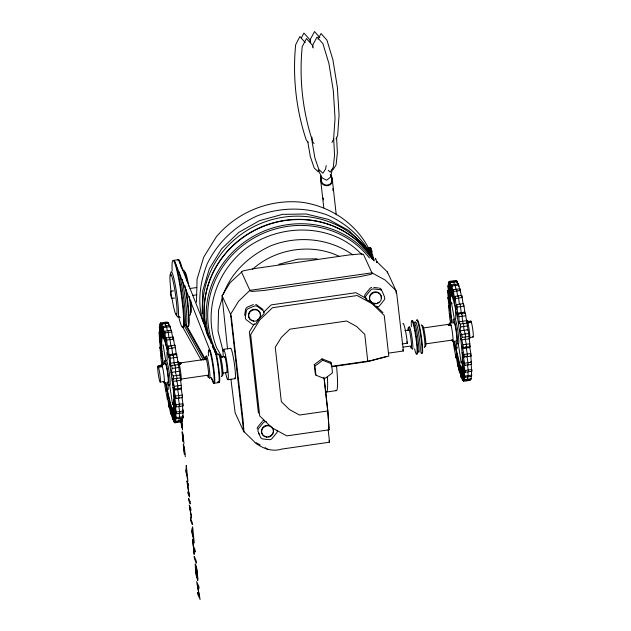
<?xml version="1.0" encoding="UTF-8"?>
<svg xmlns="http://www.w3.org/2000/svg" width="631" height="631" viewBox="0 0 631 631"><rect width="100%" height="100%" fill="white"/><g stroke="black" fill="none" stroke-linecap="round" stroke-linejoin="round"><path stroke-width="0.95" d="M170.914 329.839L169.739 325.43L163.05 326.393L164.478 335.676L164.652 331.236L171.348 330.273L172.768 338.098M459.526 288.32L458.358 283.918L451.662 284.881L453.09 294.156L453.271 289.724L459.96 288.761L461.229 295.213M182.824 404.55L183.006 405.93L176.309 406.892L174.976 403.824L176.514 413.747L183.203 412.784L182.43 405.417M470.947 361.224L471.617 364.418L464.929 365.381L463.596 362.312L465.126 372.235L471.814 371.273L471.041 363.898M167.223 321.96L160.534 322.922L160.747 329.824L159.919 323.806L160.211 332.143L159.367 326.866L159.99 336.244L159.186 331.93L159.28 335.921L160.053 341.978L159.422 339.77L159.383 338.784L160.503 349.14L159.935 347.657L159.951 347.129L161.244 360.758L162.096 364.339M162.861 364.781C162.206 355.458 159.99 345.764 161.938 336.52L163.161 336.355L162.419 336.449C160.471 345.701 162.688 355.387 163.342 364.718M182.911 413.305L183.022 417.856L176.333 418.818L175.087 409.527L176.514 413.747M456.584 281.852L456.118 280.409L449.146 281.41L449.367 288.312L448.531 282.286L448.341 282.933L448.822 290.631L447.978 285.346L448.602 294.724L447.797 290.418L447.892 294.401L448.712 300.427L448.034 298.258L447.994 297.272L449.114 307.628L448.546 306.138L448.562 305.617L449.856 319.239L450.708 322.827M451.37 294.685L451.031 294.929C449.083 304.181 451.299 313.875 451.954 323.198M471.523 371.793L471.633 376.336L464.944 377.306L463.706 368.015L465.126 372.235M164.699 382.481L164.896 386.148L167.491 399.597L167.325 399.107L167.46 397.53L169.297 407.784L169.053 406.837L169.045 404.55L170.015 410.584L171.04 414.441L170.599 410.095L172.642 419.284L171.971 413.991L173.675 421.524L174.038 422.1L173.146 416.097L174.882 422.794L181.854 421.792L181.894 420.278M453.31 340.961L453.508 344.629L456.103 358.077L455.945 357.588L456.071 356.01L457.909 366.264L457.664 365.317L457.656 363.03L458.627 369.072L459.652 372.929L459.218 368.583L461.261 377.772L460.583 372.479L462.286 380.012L462.649 380.58L461.758 374.577L463.493 381.282L470.466 380.28L470.505 378.766M196.486 302.146L197.053 279.281L203.742 257.093L216.354 236.775C236.822 212.45 268.648 199.246 300.332 202.117L300.806 202.117C331.654 206.045 359.11 225.417 371.493 254.19M202.165 313.544L202.732 290.781L209.389 268.696L221.678 248.78L238.763 232.397L259.483 220.661L282.42 214.382L306.003 213.972L328.648 219.47L348.793 230.496L365.073 246.295M164.652 331.236L165.985 341.197L166.403 337.9L173.091 336.938L173.344 340.172M176.309 406.892L174.574 396.623L175.741 398.547L182.438 397.585L182.327 396.86M453.271 289.724L454.596 299.678L455.014 296.381L461.703 295.418L461.916 296.791M464.929 365.381L463.186 355.111L464.361 357.036L471.049 356.073L470.497 354.062L471.617 364.418M175.741 398.547L173.817 388.42L174.298 389.13L181.523 388.12L179.882 374.088L176.688 354.48L169.376 355.561L169.203 356.341L168.209 346.088L174.897 345.125L174.992 345.843M464.361 357.036L462.428 346.908L462.909 347.61L470.134 346.6L468.502 332.576L465.307 312.96L457.988 314.041L457.814 314.822L456.82 304.568L463.509 303.606L463.469 305.538M169.526 326.44L168.351 322.622L161.654 323.585L161.93 329.674L160.534 322.922M457.988 283.942L456.962 281.103L450.266 282.065L450.55 288.162L449.146 281.41M166.403 337.9L167.625 348.241L168.209 346.088M455.014 296.381L456.237 306.721L456.82 304.568M310.152 41.551L310.618 38.814L314.522 31.55L319.822 37.544M312.668 47.025L313.134 44.288L317.038 37.024L322.93 43.689L328.885 63.337L333.326 90.714L335.045 118.486L333.594 139.199L331.961 142.472M166.221 391.117L166.434 388.191L165.472 382.78M173.28 409.432L172.429 408.722L170.804 404.747L166.915 388.12L166.434 388.191L170.315 404.818L171.947 408.793L173.146 409.251C175.757 391.094 169.865 372.692 168.863 354.654L176.167 353.605L176.514 355.285L176.688 354.48M179.677 418.337L179.251 413.833M454.833 349.598L455.046 346.671L454.083 341.268M468.289 376.825L467.871 372.314M456.797 348.904L456.962 347.224M172.768 403.012L172.602 404.684L169.794 385.912M461.379 361.5L461.214 363.164L458.406 344.4M326.18 165.551L325.651 168.966L322.827 173.225L318.805 169.392L314.885 157.9L312.132 141.833L311.88 137.03M182.659 417.911L182.469 420.916L175.781 421.879L174.874 413.628L176.333 418.818M471.27 376.391L471.081 379.397L464.392 380.359L463.485 372.109L464.944 377.306M241.389 271.843L250.215 291.033L252.297 291.435L264.105 290.441L359.567 276.709L370.76 274.398L372.235 273.483L363.409 254.293L361.326 253.891L349.527 254.885L254.064 268.617L242.872 270.928L230.141 282.633L222.049 295.742L227.546 349.061M387.284 273.01L387.395 271.961L376.675 261.55M163.05 326.393L163.106 331.772L161.654 323.585M451.662 284.881L451.725 290.26L450.266 282.065M320.698 175.931L320.635 179.661L323.774 207.796M321.218 176.191L321.479 182.501M186.311 469.204L186.074 470.963L186.902 475.056M372.598 254.719L373.804 260.177M244.631 315.366L245.569 309.576A3.486 3.297 -24.7 0 1 247.738 306.895L253.378 304.568M462.665 366.311L462.255 366.051L461.758 367.739L461.016 367.826L459.51 365.002L455.046 346.671L455.527 346.6L459.991 364.931L461.04 367.21L462.239 367.668L461.758 367.739L463.493 381.282M169.999 355.442L170.717 365.16L171.695 365.562L178.392 364.6M458.611 313.93L459.329 323.648L460.307 324.042L467.003 323.08M172.855 355.813L173.344 354.961L174.274 364.3L175.039 365.081L175.489 367.976L175.647 373.371L176.57 375.516L176.956 378.419L176.443 379.365L177.863 385.809L177.855 388.609M461.474 314.301L461.955 313.441L462.389 319.751L462.98 323.119L463.659 323.561L463.809 328.759L465.181 333.996L465.575 336.907L465.055 337.845L466.79 347.082L466.08 346.38M330.581 176.601L332.529 168.777M171.34 346.364L171.553 345.607L172.776 355.568M173.549 290.859L170.646 291.27L170.772 294.716L171.64 298.447L174.542 298.029M171.64 298.447L170.646 291.27M169.92 364.828L170.378 363.29L177.69 362.241M179.125 421.398L178.983 418.282M376.849 261.999L376.967 261.597L377.22 262.149M467.737 379.878L467.595 376.762M222.443 297.367L218.547 310.294L218.026 331.22L223.129 351.333M223.279 294.598C231.009 272.387 249.663 255.5 270.715 245.83C297.619 235.245 329.051 238.076 352.824 254.869M192.487 530.371L192.061 531.728L193.078 536.224M171.695 365.562L172.145 368.457L171.545 370.799L172.082 374.317L173.225 375.997L173.612 378.9L172.791 379.894L174.834 389.082M460.307 324.042L460.756 326.945L460.157 329.279L460.693 332.805L461.837 334.477L462.223 337.388L461.403 338.374L463.446 347.563M173.904 408.533L173.146 409.251L174.882 422.794M174.219 416.208L175.781 421.879M462.831 374.688L464.392 380.359M301.334 37.915L303.937 33.072L309.829 39.729L310.681 42.537M318.032 39.177L321.069 33.53L326.961 40.187L332.916 59.835L337.356 87.212L339.076 114.984L337.624 135.704L335.992 138.978M254.435 323.648L249.355 331.874L258.434 413.124M258.655 319.286L256.21 323.261A2.769 2.619 -24.7 0 1 252.148 324.097L246.618 320.02A3.486 3.297 -24.7 0 1 245.372 316.967L246.303 311.178A3.486 3.297 -24.7 0 1 248.472 308.496L254.112 306.169A3.486 3.305 -24.7 0 1 257.527 306.54L263.064 310.618A2.619 2.477 -24.7 0 1 263.23 314.577L259.144 318.497A6.042 5.718 -24.7 0 0 260.169 316.399M319.191 170.425L318.245 171.837L314.222 168.004L310.31 156.52L307.715 141.399M333.05 169.707L336.102 164.857L337.372 152.623L336.56 137.25M261.881 421.934L257.976 426.761A3.486 3.305 -24.7 0 0 257.211 428.946M252.471 269.374C275.329 248.669 311.296 242.88 339.194 256.32M263.427 312.337L271.188 304.891L355.876 292.713L366.69 298.629M331.449 363.606L328.562 362.58A30.17 6.618 24.3 0 1 322.654 360.214L320.114 362.241A30.17 9.536 -38 0 1 314.893 365.988L315.279 369.151A30.17 2.918 81.8 0 1 315.918 375.161L318.892 376.391A30.17 6.618 24.3 0 0 324.705 378.553L327.339 376.731A30.17 9.536 -38 0 0 332.466 372.779L332.174 369.821A30.17 2.918 81.8 0 0 331.449 363.606L330.818 362.249L322.031 358.85L314.262 364.631L315.287 373.797L315.918 375.161M330.305 177.319L326.708 180.229L323.009 178.368L322.157 177.816L318.142 169.999M470.134 346.6L469.732 345.859M278.815 264.326L297.69 259.152L317.101 258.82M386.661 356.405L370.231 360.766L331.693 366.311M331.914 366.745L367.81 361.587L388.791 356.105L384.247 315.476L372.148 303.732L357.178 295.537L272.489 307.715L259.791 319.893L250.657 334.698L259.727 415.939L271.827 427.692L286.805 435.887L329.145 429.798L327.852 410.962L324.239 378.632M183.061 327.276A33.837 3.281 81.8 0 0 181.925 295.15A33.837 3.281 81.8 0 0 173.793 260.343L178.171 259.712L179.228 261.195L215.108 351.719M367.644 248.212L370.294 247.833L370.492 248.874M367.51 248.314L370.294 247.833M367.258 248.764L370.791 248.259L371.493 252.226M368.338 249.016L370.989 248.638M369.001 250.862L371.651 250.475L372.243 254.656M369.245 251.69L371.896 251.304M189.97 288.493L196.73 287.523M192.897 295.387L196.762 294.835M162.017 324.153L168.714 323.19M450.629 282.641L457.325 281.678M163.476 327.552L170.173 326.59M452.096 286.032L458.784 285.07M165.133 332.923L171.821 331.961M453.744 291.404L460.433 290.441M162.419 336.449L161.938 336.52L160.866 329.563M451.031 294.929L450.55 295C448.625 303.937 450.755 313.323 451.362 322.338M161.922 338.129L161.441 338.2L160.274 331.567M450.534 296.617L450.053 296.688L448.886 290.055M166.899 340.046L173.596 339.076L174.59 345.764M455.511 298.526L462.207 297.564L462.933 303.054M161.686 341.332L161.205 341.403L159.998 335.376M450.297 299.82L449.816 299.883L448.609 293.865M165.243 340.882L164.762 340.953L162.68 336.426L161.749 329.453M161.733 345.906L161.252 345.977L160.045 340.835M166.489 345.307L166.008 345.37L164.762 340.953L164.234 334.84M450.345 304.394L449.864 304.457L448.665 299.315M169.108 346.553L167.286 346.813L167.325 351.002L168.651 357.58M168.714 348.596L175.402 347.634L176.167 353.605M457.325 307.076L464.014 306.114L465.039 313.528M162.057 351.656L161.575 351.727L160.432 347.681M450.668 310.144L450.187 310.215L449.043 306.169M464.779 312.085L457.475 313.134L457.262 316.068L461.158 342.254L462.318 355.537L462.255 366.051L463.422 372.684M223.579 349.322L230.725 348.288M162.632 358.337L162.151 358.408L161.126 355.632M451.244 316.817L450.763 316.888L449.737 314.12M457.743 315.997L457.262 316.068L452.79 297.737L451.291 294.906L450.55 295L449.477 288.044M170.488 358.203L177.177 357.241M459.1 316.691L465.788 315.729M466.301 320.722L458.989 321.778L458.54 323.317L459.021 323.246M160.771 366.729L160.629 365.42L161.749 365.262L162.175 367.179L161.891 366.564M178.565 362.841L179.693 362.675L180.119 364.6L179.693 362.675M449.382 325.21L449.24 323.9L450.36 323.742L450.786 325.659L450.36 323.742M162.151 366.382L158.373 366.926L158.523 367.36A8.053 0.781 81.8 0 1 160.448 380.414A8.053 0.781 81.8 0 1 158.657 376.526A8.053 0.781 81.8 0 1 157.963 366.138L161.836 365.578M178.313 363.204L206.424 359.165M220.96 357.075L224.841 356.515M404.921 330.612L408.801 330.052M423.338 327.962L449.509 324.2M467.926 321.55L470.829 321.132L471.325 322.709L471.239 321.92L467.461 322.465M157.963 366.138L160.929 365.901M468.123 321.715L470.955 321.305M162.033 365.87L160.905 366.035L160.629 365.42M178.849 363.456L179.977 363.29M450.644 324.358L449.524 324.515L449.24 323.9M468.588 321.778L467.461 321.936L467.185 321.321L468.305 321.163L468.73 323.08M179.18 363.929L181.073 363.661L180.789 363.046L180.876 363.835M450.431 324.91L448.538 325.186L448.262 324.571L448.349 325.359M159.122 366.966L161.015 366.69M468.21 322.504L470.103 322.228M172.145 368.457L178.833 367.494M460.756 326.945L467.445 325.982M460.188 330.849L459.707 330.92L467.697 329.784L467.019 329.863M179.086 371.296L171.096 372.432M173.225 375.997L179.922 375.035M461.837 334.477L468.533 333.515M402.042 343.974L407.397 343.201A15.373 1.491 81.8 0 0 402.87 323.837M173.612 378.9L180.308 377.937M462.223 337.388L468.92 336.426M160.171 382.07L164.044 381.518M180.521 379.144L208.632 375.098M222.199 373.15L227.05 372.456M403.248 347.105L411.002 345.993M425.546 343.903L452.687 339.999M470.134 337.482L473.037 337.064M180.292 380.375L172.989 381.432L172.113 380.059L172.594 379.988L172.35 378.087M468.904 338.863L461.6 339.912L460.725 338.539M388.42 353.147L403.367 350.994L396.71 293.51L396.221 291.143L387.395 271.961M174.519 386.29L181.215 385.328M463.13 344.778L469.827 343.816M173.407 387.3L172.926 387.363L173.959 390.132L181.263 389.082L181.113 387.623M227.791 379.72L234.937 378.695M469.724 346.111L469.874 347.571L462.57 348.62L461.537 345.851M168.24 394.698L167.759 394.769L167.799 398.958M456.852 353.186L456.371 353.257L456.41 357.438M173.99 393.973L173.509 394.044L174.653 398.09L176.475 397.822M175.521 396L182.217 395.038L181.263 389.082M464.132 354.488L470.829 353.526L469.874 347.571M466.001 356.176L463.264 356.57L462.121 352.524M169.55 400.33L169.069 400.393L169.36 405.654M458.169 358.81L457.68 358.881L457.98 364.142M462.925 358.211L462.444 358.274L463.643 363.424M170.804 404.747L170.315 404.818L170.851 410.923M459.415 363.235L458.934 363.306L459.463 369.411M462.965 362.786L462.484 362.849L463.698 368.875M176.191 404.7L182.88 403.737L181.957 397.033M464.802 363.188L471.499 362.226M171.924 407.776L171.443 407.847L172.192 414.535M460.543 366.264L460.054 366.327L460.804 373.016M172.886 409.274L172.397 409.345L173.328 416.318M461.498 367.763L461.016 367.826L461.939 374.806M176.491 412.004L183.187 411.041M465.11 370.492L471.799 369.529M326.416 392.048L336.339 390.621M176.42 417.596L183.108 416.634M465.031 376.084L471.72 375.122M175.97 421.24L182.659 420.278M464.582 379.72L471.27 378.758M327.852 410.962L299.48 415.04L289.448 409.551L281.339 401.679L275.258 347.239L281.379 337.325L289.889 329.169L346.624 321.005L356.657 326.495L364.765 334.367L367.81 361.587M328.167 429.829L329.548 442.205L281.82 449.067C271.851 452.151 262.709 448.46 254.672 442.402M466.837 380.801L466.948 379.176M456.118 280.409L456.205 281.899M181.854 421.792L181.523 420.325M373.789 287.46L378.056 287.933M366.69 299.693L371.509 302.328L375.398 306.114A2.619 2.477 -24.7 0 0 379.515 305.783L383.979 300.261A3.486 3.305 -24.7 0 0 384.508 296.949L382.331 291.609A3.486 3.297 -24.7 0 0 379.641 289.621L373.67 288.966A3.486 3.297 -24.7 0 0 370.444 290.299L365.988 295.813A2.769 2.619 -24.7 0 0 366.69 299.693L365.948 298.092A2.769 2.619 -24.7 0 1 365.246 294.212L369.711 288.698A3.486 3.297 -24.7 0 1 371.738 287.436M256.02 442.647L260.169 444.918M265.146 447.639L267.938 449.658M328.215 170.244L330.226 172.16L333.286 167.31L334.548 155.068L333.689 138.733M361.989 254.743C332.371 222.964 280.606 223.106 246.626 247.936C216.283 271.093 202.59 311.477 216.583 347.618L222.23 357.548M376.234 306.13L382.954 312.66M254.364 441.739L243.645 431.336L230.575 314.27L238.66 301.161L249.915 290.37L371.927 272.821L385.194 280.077L395.913 290.489L396.244 293.415M305.207 42.569L299.906 36.574L295.671 44.691C292.484 76.753 296.065 109.644 306.335 140.2L308.102 142.204M314.064 143.513L312.889 142.18C302.62 111.624 299.031 78.733 302.217 46.662L306.461 38.546L312.345 45.211L313.197 48.011M451.772 294.835L452.727 296.341L452.246 296.404L451.504 289.724M173.793 260.343L174.85 261.818L210.73 352.35M218.05 381.897L218.555 382.615L214.185 383.246L210.793 377.37M179.236 316.265L180.206 317.685M453.61 281.584L454.359 284.628M164.999 323.104L165.74 326.14M467.287 355.868L467.705 356.554L466.072 346.64M374.167 261.005C364.844 239.938 347.634 223.548 326.44 214.666C303.968 206.747 279.494 207.41 257.274 215.865C235.497 225.575 217.648 242.414 207.181 263.892C199.98 282.625 196.714 303.685 203.584 323.009M205.564 359.536L186.366 325.139A33.837 3.281 81.8 0 0 184.986 285.811M185.214 324.634L204.878 359.859M184.236 325.699L203.419 360.072M182.469 326.629L201.194 360.167M330.668 174.495L332.143 178.005L336.26 214.879M330.281 174.89L331.622 178.084L331.945 180.994M406.735 341.773L407.397 343.201M402.759 349.677L403.367 350.994M322.031 358.85L322.654 360.214M314.262 364.631L314.893 365.988M328.499 428.386L329.145 429.798M328.94 440.888L329.548 442.205M222.049 295.742L230.875 314.932L231.372 317.298L243.132 420.577L243.952 431.99L235.126 412.808L230.922 379.263M183.195 436.171L182.824 435.366L183.424 441.353L182.391 434.412L183.093 441.519L182.043 431.754L183.053 433.962L183.976 443.853M183.653 447.198L184.725 454.202L184.118 448.215L184.512 449.083M184.236 454.036L183.298 444.524L184.378 446.89L185.301 456.765M258.536 432.748L259.262 434.522M451.993 303.692L451.362 302.115L454.202 318.229M455.006 284.4L455.874 288.848M166.395 325.911L167.262 330.36M471.239 321.92L471.396 322.354A8.053 0.781 81.8 0 1 473.124 332.442A8.053 0.781 81.8 0 1 472.785 336.709M321.155 179.583C321.66 187.817 334.067 186.342 331.622 178.084M320.635 179.661C321.187 188.716 334.84 187.099 332.143 178.005M456.615 289.243L457.641 296.57M168.004 330.754L169.029 338.09M461.703 295.418L462.207 297.564M456.962 281.103L457.522 283.966M173.091 336.938L173.596 339.076M168.351 322.622L168.674 323.948M459.96 288.761L460.393 292.248M171.348 330.273L171.679 332.237M458.358 283.918L458.808 286.379M458.358 295.9L459.281 303.574M169.747 337.419L170.938 346.285M175.032 404.936L173.825 399.794L174.314 399.723L174.369 402.176L174.353 404.297L173.872 404.368L175.087 410.387M372.637 257.243L373 258.939M182.761 415.356L183.022 417.856M456.205 308.472L456.418 309.411L455.937 309.482L455.897 305.294M182.627 409.306L183.203 412.784M167.294 348.651L167.594 349.992M167.325 351.002L166.008 345.37L165.716 340.109M463.509 303.606L464.014 306.114M174.897 345.125L175.402 347.634M467.39 364.426L468.47 371.754M178.778 405.946L179.859 413.266M460.165 304.087L461.387 314.057M182.209 418.006L182.469 420.916M163.082 344.684L165.582 359.749M455.527 346.6L454.565 341.197M166.915 388.12L165.953 382.717M173.643 407.571L174.811 414.204M170.402 364.765L170.709 366.65M450.36 287.933L451.291 294.906M460.717 334.675L460.961 336.575M371.083 251.162L370.791 248.259M332.813 188.756L333.034 190.696M323.214 198.024L323.427 199.964M330.818 362.249L331.125 364.994M323.924 377.172L327.931 413.037L328.917 427.755M162.885 331.236L163.634 337.924M158.373 366.926L158.46 367.715L158.089 366.311M177.461 388.152L179.094 398.066M173.028 383.703L173.217 385.502M470.829 353.526L471.049 356.073M182.217 395.038L182.438 397.585M462.018 345.78L462.184 347.5M168.832 324.618L168.911 325.478M452.845 293.328L453.373 299.433M173.73 390.731L173.864 392.356M182.88 403.737L183.006 405.93M466.916 356.05L468.273 364.899M462.697 353.959L462.799 355.466M178.305 397.562L179.661 406.411M170.149 327.15L170.196 327.899M454.328 298.597L454.62 303.858M471.743 369.861L471.814 371.273M371.683 251.548L371.651 250.475M455.527 310.767L455.811 318.679M456.702 344.037L456.844 347.981M166.915 352.287L167.191 360.198M168.091 385.549L168.232 389.501M165.014 364.395A9.583 0.931 81.8 0 1 167.483 372.4A9.583 0.931 81.8 0 1 167.649 382.078M161.157 366.595A9.583 0.931 81.8 0 1 162.443 366.658A9.583 0.931 81.8 0 1 164.368 379.578A9.583 0.931 81.8 0 1 163.342 381.313M166.008 360.577A12.675 1.23 81.8 0 1 169.329 373.315A12.675 1.23 81.8 0 1 169.36 384.792M164.478 363.795A12.675 1.23 81.8 0 1 166.261 364.19A12.675 1.23 81.8 0 1 168.761 381.621A12.675 1.23 81.8 0 1 167.16 382.441M178.076 361.894A9.583 0.931 81.8 0 1 180.592 371.533A9.583 0.931 81.8 0 1 180.616 380.209M214.13 349.456A16.919 1.641 81.8 0 1 218.571 366.469A16.919 1.641 81.8 0 1 218.61 381.787M205.146 359.702A10.341 1.002 81.8 0 1 206.511 359.646A10.341 1.002 81.8 0 1 208.593 373.426A10.341 1.002 81.8 0 1 207.599 375.879M206.053 357.028A11.453 1.112 81.8 0 1 208.971 366.035A11.453 1.112 81.8 0 1 209.208 377.89M208.482 355.876A16.919 1.641 81.8 0 1 210.628 354.204A16.919 1.641 81.8 0 1 214.138 378.395A16.919 1.641 81.8 0 1 211.685 377.953M209.176 350.173A16.919 1.641 81.8 0 1 213.617 367.179A16.919 1.641 81.8 0 1 213.649 382.496M213.925 349.148A16.919 1.641 81.8 0 1 218.279 368.725A16.919 1.641 81.8 0 1 218.026 381.873M218.287 354.267A11.453 1.112 81.8 0 1 221.292 365.775A11.453 1.112 81.8 0 1 221.315 376.147M219.556 355.182A10.341 1.002 81.8 0 1 222.27 365.578A10.341 1.002 81.8 0 1 222.293 374.94M470.56 322.039A8.053 0.781 81.8 0 1 470.829 321.132M466.632 320.643A9.583 0.931 81.8 0 1 469.141 329.516A9.583 0.931 81.8 0 1 469.227 338.697M453.792 322.07A9.583 0.931 81.8 0 1 456.308 332.371A9.583 0.931 81.8 0 1 456.26 340.559M449.753 323.892A9.583 0.931 81.8 0 1 451.283 326.117A9.583 0.931 81.8 0 1 453.003 338.563A9.583 0.931 81.8 0 1 451.954 339.801M454.62 319.057A12.675 1.23 81.8 0 1 457.854 331.149A12.675 1.23 81.8 0 1 458.145 343.603M453.137 323.222A12.675 1.23 81.8 0 1 454.722 322.07A12.675 1.23 81.8 0 1 457.357 339.778A12.675 1.23 81.8 0 1 455.771 340.921M327.347 376.731A41.591 4.031 81.8 0 1 325.233 390.881M336.56 366.524A41.591 4.031 81.8 0 1 335.787 390.36M411.38 326.684A16.919 1.641 81.8 0 1 413.526 325.02A16.919 1.641 81.8 0 1 417.036 349.203A16.919 1.641 81.8 0 1 414.575 348.769M422.447 325.99A10.341 1.002 81.8 0 1 424.971 335.053A10.341 1.002 81.8 0 1 425.507 346.214M421.177 325.075A11.453 1.112 81.8 0 1 424.182 336.591A11.453 1.112 81.8 0 1 424.206 346.963M417.028 320.272A16.919 1.641 81.8 0 1 421.153 335.093A16.919 1.641 81.8 0 1 422.036 353.344M416.444 320.359A16.919 1.641 81.8 0 1 420.885 337.364A16.919 1.641 81.8 0 1 420.924 352.682M412.067 320.982A16.919 1.641 81.8 0 1 416.507 337.995A16.919 1.641 81.8 0 1 416.547 353.313M408.943 327.844A11.453 1.112 81.8 0 1 411.862 336.851A11.453 1.112 81.8 0 1 412.106 348.706M408.044 330.51A10.341 1.002 81.8 0 1 409.401 330.463A10.341 1.002 81.8 0 1 411.491 344.242A10.341 1.002 81.8 0 1 410.489 346.695M414.133 322.055A15.223 1.475 81.8 0 1 418.053 339.675A15.223 1.475 81.8 0 1 417.825 351.506M415.253 322.196A15.223 1.475 81.8 0 1 418.968 335.534A15.223 1.475 81.8 0 1 419.765 351.964M178.171 259.712A33.837 3.281 81.8 0 1 181.255 267.449M375.224 259.104A7.178 0.694 81.8 0 1 376.668 262.393M171.096 291.932A20.689 2.003 81.8 0 1 172.082 277.214A20.689 2.003 81.8 0 1 177.019 311.753A20.689 2.003 81.8 0 1 171.853 297.272M170.717 273.452A22.905 2.216 81.8 0 1 177.066 296.262A22.905 2.216 81.8 0 1 176.096 313.536M170.63 275.842A22.905 2.216 81.8 0 1 170.662 274.288M172.168 271.038A33.837 3.281 81.8 0 1 176.759 269.981A33.837 3.281 81.8 0 1 183.574 317.937A33.837 3.281 81.8 0 1 178.652 316.612M183.022 270.502A22.905 2.216 81.8 0 1 186.981 281.221M189.426 296.483A22.905 2.216 81.8 0 1 189.805 315.287M184.473 272.489A20.689 2.003 81.8 0 1 188.803 286.245M190.775 300.561A20.689 2.003 81.8 0 1 190.594 312.929M179.125 272.016A32.142 3.116 81.8 0 1 185.001 324.642M182.178 279.415A32.142 3.116 81.8 0 1 185.751 325.186M178.005 260.422A33.837 3.281 81.8 0 1 182.58 270.383M186.177 289.574A33.837 3.281 81.8 0 1 188.022 326.566M255.736 304.426A3.486 3.305 -24.7 0 1 256.793 304.939L262.322 309.016A2.619 2.477 -24.7 0 1 262.985 309.64M253.496 320.753A6.042 5.718 -24.7 0 1 248.511 314.364A6.042 5.718 -24.7 0 1 255.35 309.277A6.042 5.718 -24.7 0 1 260.335 315.666M258.56 319.018A6.042 5.718 -24.7 0 1 257.274 319.972M262.441 421.248A2.619 2.477 -24.7 0 1 263.987 420.183M266.566 421.958A2.619 2.477 -24.7 0 0 263.174 422.841L258.718 428.362A3.486 3.305 -24.7 0 0 258.182 431.675L260.358 437.015A3.486 3.297 -24.7 0 0 263.048 439.002L269.019 439.657A3.486 3.297 -24.7 0 0 272.245 438.324L276.709 432.811A2.769 2.619 -24.7 0 0 277.159 430.247M272.963 428.694A6.042 5.718 -24.7 0 1 272.482 433.805M272.04 434.428A6.042 5.718 -24.7 0 1 268.017 436.707M266.456 436.739A6.042 5.718 -24.7 0 1 261.636 429.601A6.042 5.718 -24.7 0 1 269.8 425.625M378.908 288.028A3.486 3.297 -24.7 0 1 381.597 290.008M375.95 303.337A6.042 5.718 -24.7 0 1 369.332 297.982A6.042 5.718 -24.7 0 1 375.721 291.853A6.042 5.718 -24.7 0 1 381.227 298.274M378.845 302.146A6.042 5.718 -24.7 0 1 377.472 302.919M207.071 334.13A91.653 86.715 -24.7 0 1 258.379 224.478A91.653 86.715 -24.7 0 1 373.954 259.909M208.522 337.285A91.653 86.715 -24.7 0 1 257.921 228.509A91.653 86.715 -24.7 0 1 373.394 259.641M216.039 354.306A91.653 86.715 -24.7 0 1 214.248 350.781M213.018 348.091A91.653 86.715 -24.7 0 1 212.261 346.285M211.196 343.548A91.653 86.715 -24.7 0 1 256.21 234.771A91.653 86.715 -24.7 0 1 372.109 259.112M208.948 338.453A91.653 86.715 -24.7 0 1 257.558 228.966A91.653 86.715 -24.7 0 1 373.497 259.877M217.9 354.89A90.28 85.414 -24.7 0 1 249.915 240.403A90.28 85.414 -24.7 0 1 369.403 257.953M223.256 356.389A15.373 1.491 81.8 0 1 225.038 353.044A15.373 1.491 81.8 0 1 228.312 376.139A15.373 1.491 81.8 0 1 225.535 372.456M230.386 348.651A15.373 1.491 81.8 0 1 234.416 364.103A15.373 1.491 81.8 0 1 234.448 378.016M224.313 357.461A8.053 0.781 81.8 0 1 226.363 363.795A8.053 0.781 81.8 0 1 226.537 372.132M197.897 578.832L197.708 580.638L196.06 574.849L195.184 564.761A6.933 0.694 82.4 0 1 195.507 563.869L196.927 569.47L197.897 578.832M197.566 576.994L197.385 578.059L195.941 572.743L195.665 566.393L196.722 569.541L197.566 576.994M182.517 429.821L181.136 420.869L181.618 427.353L180.876 418.574L182.209 427.534L181.602 420.025L182.517 429.821M186.508 467.618L187.928 481.343L185.987 471.878L186.279 465.347L186.508 467.618M192.849 529.149L194.269 542.881L191.879 532.454L191.65 530.072L192.613 526.869L192.849 529.149M191.54 517.191L190.846 519.368L192.132 522.176L192.368 524.456L190.767 520.969L190.483 517.988L191.201 515.748L189.229 505.108L190.704 508.341L190.925 510.44L189.702 507.774L191.54 517.191M196.336 562.907L194.419 558.743L194.19 556.337L196.083 560.462L196.336 562.907M198.749 586.254L196.62 581.624L199.388 596.24L197.661 592.485L197.858 594.544L200.114 599.45L197.306 584.748L198.97 588.352L198.749 586.254M188.18 483.835L186.871 480.972L189.008 494.223L187.943 491.888L188.141 493.955L189.537 497.015L187.375 483.693L188.393 485.933L188.18 483.835M189.994 501.448L188.566 498.332L188.803 500.738L190.246 503.901L189.994 501.448M192.755 539.947L192.565 539.544L194.159 554.404L193.575 548.378L195.2 551.928L194.947 549.475L193.338 545.973L192.755 539.947M253.717 321.226A6.042 5.718 -24.7 0 0 260.224 313.181A6.042 5.718 -24.7 0 0 249.979 312.053A6.042 5.718 -24.7 0 0 253.717 321.226M266.668 437.212A6.042 5.718 -24.7 0 0 273.184 429.167A6.042 5.718 -24.7 0 0 262.938 428.039A6.042 5.718 -24.7 0 0 266.668 437.212M374.609 303.834A6.042 5.718 -24.7 0 0 381.116 295.797A6.042 5.718 -24.7 0 0 370.87 294.669A6.042 5.718 -24.7 0 0 374.609 303.834"/></g></svg>
